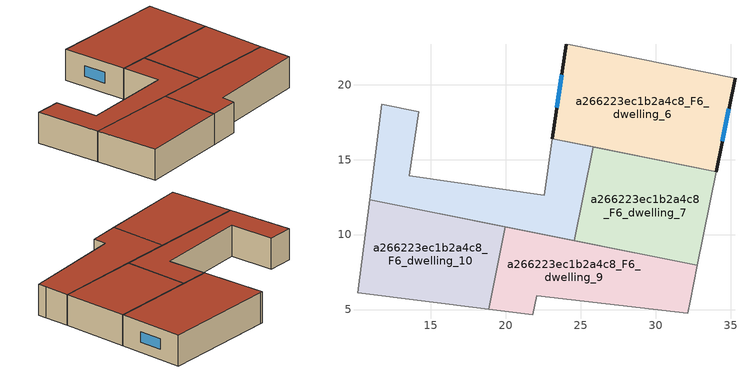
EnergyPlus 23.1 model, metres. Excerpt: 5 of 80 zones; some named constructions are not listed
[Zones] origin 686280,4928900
a266223ec1b2a4c8_F6_dwelling_10
 floor to a266223ec1b2a4c8_F5_dwelling_10 (EU_floor_Construction): 19.96,10.52 18.85,5.02 10.11,6.13 10.91,12.34 z18
 wall to a266223ec1b2a4c8_F6_dwelling_9 (EU_wall_Construction): 18.85,5.02 19.96,10.52 z18:21
 wall adiabatic (EU_wall_Construction): 19.96,10.52 10.91,12.34 10.11,6.13 18.85,5.02 z18:21
 roof outside (EU_roof_Construction): 18.85,5.02 19.96,10.52 10.91,12.34 10.11,6.13 z21
a266223ec1b2a4c8_F6_dwelling_6
 floor to a266223ec1b2a4c8_F5_dwelling_6 (EU_floor_Construction): 35.3,20.44 34.04,14.2 23.12,16.4 24.03,22.71 z18
 wall outside (EU_wall_Construction): 34.04,14.2 35.3,20.44 / 24.03,22.71 23.12,16.4 z18:21
 wall adiabatic (EU_wall_Construction): 23.12,16.4 34.04,14.2 z18:21
 wall to a266223ec1b2a4c8_F6_dwelling_4 (EU_wall_Construction): 35.3,20.44 24.31,22.65 24.03,22.71 z18:21
 window (EU_Window_Construction): 34.45,16.23 34.89,18.41 / 23.73,20.66 23.41,18.45 z18.98:20.02
 roof outside (EU_roof_Construction): 34.04,14.2 35.3,20.44 24.03,22.71 23.12,16.4 z21
a266223ec1b2a4c8_F6_dwelling_7
 floor to a266223ec1b2a4c8_F5_dwelling_7 (EU_floor_Construction): 34.04,14.2 32.78,7.94 24.58,9.59 25.84,15.86 z18
 wall adiabatic (EU_wall_Construction): 24.58,9.59 32.78,7.94 34.04,14.2 25.84,15.86 z18:21
 wall to a266223ec1b2a4c8_F6_dwelling_8 (EU_wall_Construction): 25.84,15.86 24.58,9.59 z18:21
 roof outside (EU_roof_Construction): 32.78,7.94 34.04,14.2 25.84,15.86 24.58,9.59 z21
a266223ec1b2a4c8_F6_dwelling_8
 floor to a266223ec1b2a4c8_F5_dwelling_8 (EU_floor_Construction): 25.84,15.86 24.58,9.59 10.91,12.34 11.73,18.7 14.18,18.2 13.55,13.93 22.57,12.62 23.12,16.4 z18
 wall adiabatic (EU_wall_Construction): 25.84,15.86 23.12,16.4 22.57,12.62 13.55,13.93 14.18,18.2 / 11.73,18.7 10.91,12.34 24.58,9.59 z18:21
 wall to a266223ec1b2a4c8_F6_dwelling_5 (EU_wall_Construction): 14.18,18.2 11.73,18.7 z18:21
 roof outside (EU_roof_Construction): 24.58,9.59 25.84,15.86 23.12,16.4 22.57,12.62 13.55,13.93 14.18,18.2 11.73,18.7 10.91,12.34 z21
a266223ec1b2a4c8_F6_dwelling_9
 floor to a266223ec1b2a4c8_F5_dwelling_9 (EU_floor_Construction): 32.78,7.94 32.3,5.55 32.14,4.75 22.08,5.92 21.81,4.64 18.85,5.02 19.96,10.52 z18
 wall adiabatic (EU_wall_Construction): 18.85,5.02 21.81,4.64 22.08,5.92 32.14,4.75 32.3,5.55 32.78,7.94 19.96,10.52 z18:21
 roof outside (EU_roof_Construction): 32.14,4.75 32.3,5.55 32.78,7.94 19.96,10.52 18.85,5.02 21.81,4.64 22.08,5.92 z21
[SCHEDULE:FILE] Column Number=1; Rows to Skip at Top=0; Number of Hours of Data=8760; Column Separator=Comma; Interpolate to Timestep=No; Minutes per Item=60; Adjust Schedule for Daylight Savings=Yes
Name | File
EU_Step8_GainSchedule_a266223ec1b2a4c8_F1_dwelling_8_f000 | ../../schedules/a266223ec1b2a4c8/a266223ec1b2a4c8_F1_dwelling_8_f000_gain.csv
EU_Step8_GainSchedule_a266223ec1b2a4c8_F1_dwelling_9_f000 | ../../schedules/a266223ec1b2a4c8/a266223ec1b2a4c8_F1_dwelling_9_f000_gain.csv
EU_Step8_GainSchedule_a266223ec1b2a4c8_F1_dwelling_10_f000 | ../../schedules/a266223ec1b2a4c8/a266223ec1b2a4c8_F1_dwelling_10_f000_gain.csv
EU_Step8_GainSchedule_a266223ec1b2a4c8_F1_dwelling_11_f000 | ../../schedules/a266223ec1b2a4c8/a266223ec1b2a4c8_F1_dwelling_11_f000_gain.csv
EU_Step8_GainSchedule_a266223ec1b2a4c8_F2_dwelling_0_f000 | ../../schedules/a266223ec1b2a4c8/a266223ec1b2a4c8_F2_dwelling_0_f000_gain.csv
EU_Step8_GainSchedule_a266223ec1b2a4c8_F2_dwelling_1_f000 | ../../schedules/a266223ec1b2a4c8/a266223ec1b2a4c8_F2_dwelling_1_f000_gain.csv
EU_Step8_GainSchedule_a266223ec1b2a4c8_F2_dwelling_2_f000 | ../../schedules/a266223ec1b2a4c8/a266223ec1b2a4c8_F2_dwelling_2_f000_gain.csv
EU_Step8_GainSchedule_a266223ec1b2a4c8_F2_dwelling_3_f000 | ../../schedules/a266223ec1b2a4c8/a266223ec1b2a4c8_F2_dwelling_3_f000_gain.csv
EU_Step8_GainSchedule_a266223ec1b2a4c8_F2_dwelling_4_f000 | ../../schedules/a266223ec1b2a4c8/a266223ec1b2a4c8_F2_dwelling_4_f000_gain.csv
EU_Step8_GainSchedule_a266223ec1b2a4c8_F2_dwelling_5_f000 | ../../schedules/a266223ec1b2a4c8/a266223ec1b2a4c8_F2_dwelling_5_f000_gain.csv
EU_Step8_GainSchedule_a266223ec1b2a4c8_F2_dwelling_6_f000 | ../../schedules/a266223ec1b2a4c8/a266223ec1b2a4c8_F2_dwelling_6_f000_gain.csv
EU_Step8_GainSchedule_a266223ec1b2a4c8_F2_dwelling_7_f000 | ../../schedules/a266223ec1b2a4c8/a266223ec1b2a4c8_F2_dwelling_7_f000_gain.csv
EU_Step8_GainSchedule_a266223ec1b2a4c8_F2_dwelling_8_f000 | ../../schedules/a266223ec1b2a4c8/a266223ec1b2a4c8_F2_dwelling_8_f000_gain.csv
EU_Step8_GainSchedule_a266223ec1b2a4c8_F2_dwelling_9_f000 | ../../schedules/a266223ec1b2a4c8/a266223ec1b2a4c8_F2_dwelling_9_f000_gain.csv
EU_Step8_GainSchedule_a266223ec1b2a4c8_F2_dwelling_10_f000 | ../../schedules/a266223ec1b2a4c8/a266223ec1b2a4c8_F2_dwelling_10_f000_gain.csv
EU_Step8_GainSchedule_a266223ec1b2a4c8_F2_dwelling_11_f000 | ../../schedules/a266223ec1b2a4c8/a266223ec1b2a4c8_F2_dwelling_11_f000_gain.csv
